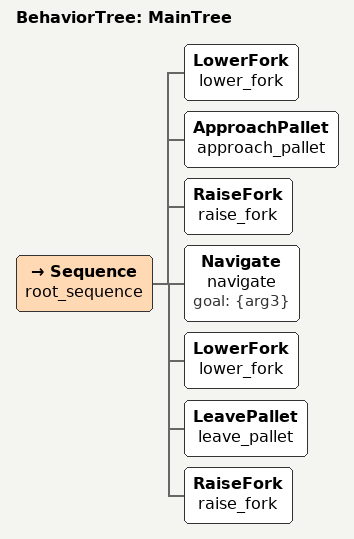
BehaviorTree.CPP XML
<root BTCPP_format="4" main_tree_to_execute = "MainTree">
    <BehaviorTree ID="MainTree">
        <Sequence name="root_sequence">
            <LowerFork      name="lower_fork"/>
            <ApproachPallet       name="approach_pallet"/>
            <RaiseFork      name="raise_fork"/>
            <Navigate       name="navigate" goal="{arg3}"/>
            <LowerFork      name="lower_fork"/>
            <LeavePallet    name="leave_pallet"/>
            <RaiseFork      name="raise_fork"/>
        </Sequence>
    </BehaviorTree>
</root>
